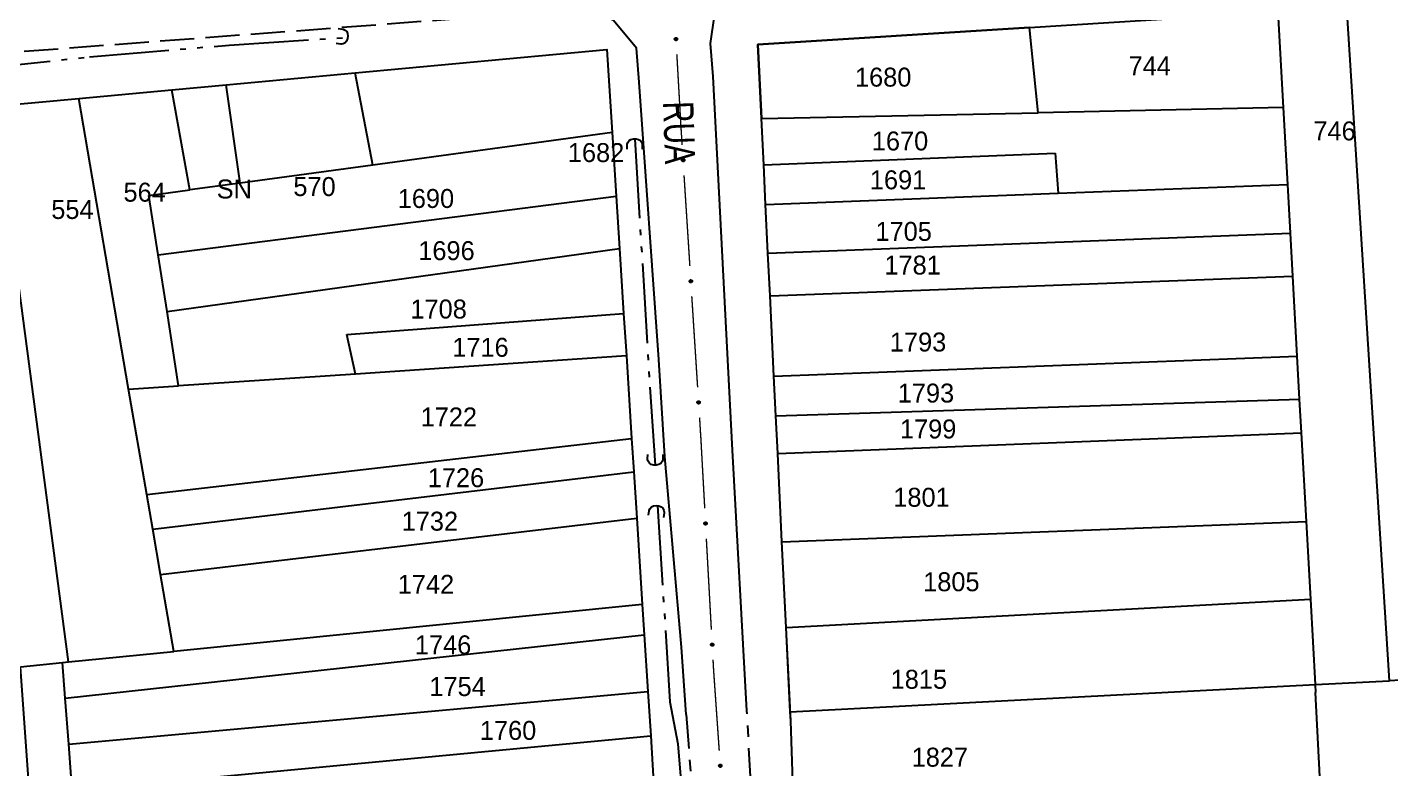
# Model space of a CAD drawing. Extents: x 201225 to 202591, y 4854937 to 4856079.
# Drawn here: x 201856.3 to 202036.1, y 4855224.8 to 4855322.6 of the extents above; entities that cross this region are included whole.
import ezdxf
from ezdxf.enums import TextEntityAlignment as Align

# ---------------------------------------------------------------- set-up
doc = ezdxf.new("R2010")
doc.units = 0
doc.header["$LTSCALE"] = 1.5
doc.header["$MEASUREMENT"] = 0
for name, pattern in [('TRACO_05', [11, 7, -1, 0.5, -1, 0.5, -1]), ('TRACO_11', [8, 3, -1, 3, -1]), ('TRACO_25', [8, 3, -1, 1, -1, 1, -1])]:
    doc.linetypes.add(name, pattern=pattern)
for name, color, linetype in [('CD_MALHA_LOTES', 7, 'CONTINUOUS'), ('HD-VALAS-DRENOS', 170, 'CONTINUOUS'), ('RU-QUADRA', 210, 'CONTINUOUS'), ('SV-BUEIRO-VALA', 7, 'CONTINUOUS'), ('SV-EIXO-RUA-PAV', 20, 'CONTINUOUS'), ('SV-RUA-NAO-PAV', 7, 'CONTINUOUS'), ('SV-RUA-PAVIM', 7, 'CONTINUOUS'), ('SV-TXT-RUA-PAV', 7, 'CONTINUOUS'), ('Th_NmrPort', 7, 'CONTINUOUS')]:
    doc.layers.add(name, color=color, linetype=linetype)
doc.styles.add('ARIAL', font='ARIAL.SHX')

# ---------------------------------------------------------------- blocks, each defined once
blk = doc.blocks.new('COD120', base_point=(202325.86, 4856054.02))
at = {"layer": 'SV-BUEIRO-VALA'}
blk.add_lwpolyline([(202324.86, 4856052.62), (202324.86, 4856053.203333), (202324.86, 4856053.290833), (202324.943333, 4856053.524167), (202325.11, 4856053.786667), (202325.36, 4856053.9325), (202325.693333, 4856054.02), (202326.026667, 4856054.02), (202326.36, 4856053.9325), (202326.61, 4856053.786667), (202326.776667, 4856053.524167), (202326.86, 4856053.290833), (202326.86, 4856053.203333), (202326.86, 4856052.62)], dxfattribs=at)

msp = doc.modelspace()

# ---------------------------------------------------------------- linework, layer by layer
at = {"layer": 'CD_MALHA_LOTES', "linetype": 'Continuous', "flags": 128}
for points in [[(201988.48, 4855322.53), (202021.26, 4855324.6)], [(202021.96, 4855311.96), (202021.26, 4855324.6)], [(202035.95, 4855236.39), (202030.32, 4855325.17)], [(201988.48, 4855322.53), (201952.67, 4855320.27)], [(201989.62, 4855311.28), (201988.48, 4855322.53)], [(201899.56, 4855316.56), (201932.73, 4855319.63)], [(201932.73, 4855319.63), (201933.44, 4855308.66)], [(201952.67, 4855320.27), (201953.14, 4855310.51)], [(201882.55, 4855314.98), (201899.56, 4855316.56)], [(201901.88, 4855304.38), (201899.56, 4855316.56)], [(201863.12, 4855313.18), (201875.41, 4855314.32)], [(201875.41, 4855314.32), (201882.55, 4855314.98)], [(201877.75, 4855301.11), (201875.41, 4855314.32)], [(201884.41, 4855302.01), (201882.55, 4855314.98)], [(201852.06, 4855312.16), (201863.12, 4855313.18)], [(201861.76, 4855238.87), (201852.06, 4855312.16)], [(201869.7, 4855274.84), (201863.12, 4855313.18)], [(202021.96, 4855311.96), (201989.62, 4855311.28)], [(202022.53, 4855301.81), (202021.96, 4855311.96)], [(201953.14, 4855310.51), (201989.62, 4855311.28)], [(201953.44, 4855304.43), (201953.14, 4855310.51)], [(201933.44, 4855308.66), (201901.88, 4855304.38)], [(201933.44, 4855308.66), (201933.97, 4855300.3)], [(201953.44, 4855304.43), (201991.87, 4855305.95)], [(201953.69, 4855299.2), (201953.44, 4855304.43)], [(201991.87, 4855305.95), (201992.25, 4855300.66)], [(201901.88, 4855304.38), (201884.41, 4855302.01)], [(201872.38, 4855300.38), (201877.75, 4855301.11)], [(201884.41, 4855302.01), (201877.75, 4855301.11)], [(201992.25, 4855300.66), (202022.53, 4855301.81)], [(202022.88, 4855295.4), (202022.53, 4855301.81)], [(201873.59, 4855292.57), (201872.38, 4855300.38)], [(201873.59, 4855292.57), (201933.97, 4855300.3)], [(201933.97, 4855300.3), (201934.42, 4855293.38)], [(201953.69, 4855299.2), (201992.25, 4855300.66)], [(201954, 4855292.79), (201953.69, 4855299.2)], [(201954, 4855292.79), (202022.88, 4855295.4)], [(202023.2, 4855289.74), (202022.88, 4855295.4)], [(201874.76, 4855285.08), (201873.59, 4855292.57)], [(201874.76, 4855285.08), (201934.42, 4855293.38)], [(201934.42, 4855293.38), (201934.97, 4855284.82)], [(201954.27, 4855287.13), (201954, 4855292.79)], [(201954.27, 4855287.13), (202023.2, 4855289.74)], [(202023.78, 4855279.18), (202023.2, 4855289.74)], [(201954.79, 4855276.56), (201954.27, 4855287.13)], [(201876.28, 4855275.28), (201874.76, 4855285.08)], [(201898.49, 4855282.05), (201934.97, 4855284.82)], [(201934.97, 4855284.82), (201935.33, 4855279.21)], [(201899.6, 4855276.83), (201898.49, 4855282.05)], [(201935.33, 4855279.21), (201899.6, 4855276.83)], [(201935.33, 4855279.21), (201936.02, 4855268.35)], [(201954.79, 4855276.56), (202023.78, 4855279.18)], [(202024.1, 4855273.5), (202023.78, 4855279.18)], [(201899.6, 4855276.83), (201876.28, 4855275.28)], [(201955.04, 4855271.3), (201954.79, 4855276.56)], [(201869.7, 4855274.84), (201876.28, 4855275.28)], [(201872.09, 4855260.93), (201869.7, 4855274.84)], [(201955.04, 4855271.3), (202024.1, 4855273.5)], [(202024.34, 4855269.06), (202024.1, 4855273.5)], [(201955.28, 4855266.35), (201955.04, 4855271.3)], [(201955.28, 4855266.35), (202024.34, 4855269.06)], [(202024.99, 4855257.39), (202024.34, 4855269.06)], [(201872.09, 4855260.93), (201936.02, 4855268.35)], [(201936.02, 4855268.35), (201936.31, 4855263.95)], [(201955.84, 4855254.71), (201955.28, 4855266.35)], [(201872.87, 4855256.39), (201936.31, 4855263.95)], [(201936.31, 4855263.95), (201936.7, 4855257.82)], [(201872.87, 4855256.39), (201872.09, 4855260.93)], [(201873.9, 4855250.4), (201936.7, 4855257.82)], [(201936.7, 4855257.82), (201937.43, 4855246.44)], [(201873.9, 4855250.4), (201872.87, 4855256.39)], [(201955.84, 4855254.71), (202024.99, 4855257.39)], [(202025.56, 4855247.14), (202024.99, 4855257.39)], [(201956.39, 4855243.4), (201955.84, 4855254.71)], [(201875.64, 4855240.26), (201873.9, 4855250.4)], [(201956.39, 4855243.4), (202025.56, 4855247.14)], [(202026.18, 4855235.88), (202025.56, 4855247.14)], [(201937.43, 4855246.44), (201875.64, 4855240.26)], [(201937.43, 4855246.44), (201937.69, 4855242.43)], [(201956.93, 4855232.27), (201956.39, 4855243.4)], [(201861.33, 4855234.09), (201937.69, 4855242.43)], [(201937.69, 4855242.43), (201938.17, 4855234.96)], [(201861.76, 4855238.87), (201875.64, 4855240.26)], [(201855.45, 4855238.24), (201860.97, 4855238.79)], [(201862.67, 4855137.08), (201855.45, 4855238.24)], [(201860.97, 4855238.79), (201861.76, 4855238.87)], [(201861.33, 4855234.09), (201860.97, 4855238.79)], [(202026.2, 4855235.88), (202035.9, 4855236.39)], [(202035.9, 4855236.39), (202035.95, 4855236.39)], [(202038.77, 4855236.54), (202035.95, 4855236.39)], [(201861.8, 4855228.02), (201938.17, 4855234.96)], [(201938.17, 4855234.96), (201938.54, 4855229.12)], [(201956.93, 4855232.27), (202026.18, 4855235.88)], [(202026.17, 4855234.85), (202026.24, 4855234.85)], [(202026.91, 4855221.22), (202026.17, 4855234.85)], [(202026.18, 4855235.88), (202026.2, 4855235.88)], [(202026.24, 4855234.85), (202026.18, 4855235.88)], [(201861.8, 4855228.02), (201861.33, 4855234.09)], [(201956.99, 4855231.1), (201956.93, 4855232.27)], [(201957.39, 4855219.07), (201956.99, 4855231.1)], [(201862.27, 4855221.9), (201938.54, 4855229.12)], [(201938.54, 4855229.12), (201938.92, 4855223.03)], [(201862.27, 4855221.9), (201861.8, 4855228.02)]]:
    msp.add_lwpolyline(points, dxfattribs=at)
at = {"layer": 'HD-VALAS-DRENOS', "linetype": 'TRACO_05'}
for points in [[(201830.67, 4855316.04, 5.49), (201848.93, 4855316.96, 4.54), (201864.55, 4855318.66, 4.51), (201882.95, 4855320.2, 4.43), (201898.59, 4855321.22, 4.49)], [(201936.43, 4855307.86, 5.51), (201938.43, 4855275.08, 4.58), (201939.11, 4855264.82, 4.39)], [(201939.43, 4855259.46, 4.16), (201941.07, 4855233.62, 3.37), (201942.13, 4855228.06, 3.04), (201943.01, 4855217.42, 3.1)]]:
    msp.add_polyline3d(points, dxfattribs=at)
at = {"layer": 'RU-QUADRA', "linetype": 'Continuous', "flags": 128}
for points in [[(201957.39, 4855219.07), (201956.99, 4855231.1), (201956.39, 4855243.4), (201955.84, 4855254.71), (201955.28, 4855266.35), (201955.04, 4855271.3), (201954.79, 4855276.56), (201954.27, 4855287.13), (201954, 4855292.79), (201953.69, 4855299.2), (201953.44, 4855304.43), (201953.14, 4855310.51), (201952.67, 4855320.27), (201988.48, 4855322.53), (202021.26, 4855324.6)], [(201852.06, 4855312.16), (201863.12, 4855313.18), (201875.41, 4855314.32), (201882.55, 4855314.98), (201899.56, 4855316.56), (201932.73, 4855319.63), (201933.44, 4855308.66), (201933.97, 4855300.3), (201934.42, 4855293.38), (201934.97, 4855284.82), (201935.33, 4855279.21), (201936.02, 4855268.35), (201936.31, 4855263.95), (201936.7, 4855257.82), (201937.43, 4855246.44), (201937.69, 4855242.43), (201938.17, 4855234.96), (201938.54, 4855229.12), (201938.92, 4855223.03)]]:
    msp.add_lwpolyline(points, dxfattribs=at)
at = {"layer": 'SV-EIXO-RUA-PAV'}
for points in [[(201941.97, 4855321.15), (201942, 4855321.12), (201942.03, 4855321.08), (201942.04, 4855321.05), (201942.04, 4855321.01), (201942.04, 4855320.98), (201942.04, 4855320.94), (201942.02, 4855320.91), (201941.99, 4855320.87), (201941.95, 4855320.85), (201941.91, 4855320.83), (201941.88, 4855320.83), (201941.84, 4855320.83), (201941.81, 4855320.84), (201941.77, 4855320.86), (201941.73, 4855320.89), (201941.71, 4855320.93), (201941.7, 4855320.96), (201941.69, 4855321), (201941.69, 4855321.03), (201941.7, 4855321.07), (201941.72, 4855321.1), (201941.75, 4855321.14), (201941.79, 4855321.16), (201941.82, 4855321.18), (201941.86, 4855321.18), (201941.89, 4855321.18), (201941.93, 4855321.17), (201941.97, 4855321.15)], [(201942.91, 4855305.18), (201942.94, 4855305.15), (201942.97, 4855305.11), (201942.98, 4855305.08), (201942.98, 4855305.04), (201942.98, 4855305.01), (201942.98, 4855304.97), (201942.96, 4855304.94), (201942.93, 4855304.9), (201942.89, 4855304.87), (201942.85, 4855304.86), (201942.82, 4855304.85), (201942.78, 4855304.86), (201942.75, 4855304.87), (201942.71, 4855304.88), (201942.67, 4855304.92), (201942.65, 4855304.95), (201942.64, 4855304.99), (201942.63, 4855305.02), (201942.63, 4855305.06), (201942.64, 4855305.09), (201942.66, 4855305.13), (201942.69, 4855305.17), (201942.73, 4855305.19), (201942.76, 4855305.2), (201942.8, 4855305.21), (201942.83, 4855305.21), (201942.87, 4855305.2), (201942.91, 4855305.18)], [(201943.93, 4855289.21), (201943.96, 4855289.18), (201943.99, 4855289.15), (201944, 4855289.11), (201944.01, 4855289.08), (201944.01, 4855289.04), (201944, 4855289.01), (201943.98, 4855288.97), (201943.95, 4855288.93), (201943.91, 4855288.91), (201943.88, 4855288.89), (201943.84, 4855288.89), (201943.81, 4855288.89), (201943.77, 4855288.9), (201943.73, 4855288.92), (201943.7, 4855288.95), (201943.67, 4855288.98), (201943.66, 4855289.02), (201943.65, 4855289.05), (201943.65, 4855289.09), (201943.66, 4855289.13), (201943.68, 4855289.16), (201943.72, 4855289.2), (201943.75, 4855289.22), (201943.78, 4855289.24), (201943.82, 4855289.24), (201943.85, 4855289.24), (201943.89, 4855289.23), (201943.93, 4855289.21)], [(201944.95, 4855273.24), (201944.99, 4855273.21), (201945.01, 4855273.18), (201945.02, 4855273.14), (201945.03, 4855273.11), (201945.03, 4855273.07), (201945.02, 4855273.04), (201945, 4855273), (201944.97, 4855272.96), (201944.93, 4855272.94), (201944.9, 4855272.93), (201944.86, 4855272.92), (201944.83, 4855272.92), (201944.79, 4855272.93), (201944.75, 4855272.95), (201944.72, 4855272.98), (201944.69, 4855273.02), (201944.68, 4855273.05), (201944.68, 4855273.09), (201944.68, 4855273.12), (201944.68, 4855273.16), (201944.7, 4855273.2), (201944.74, 4855273.23), (201944.77, 4855273.26), (201944.8, 4855273.27), (201944.84, 4855273.27), (201944.88, 4855273.27), (201944.91, 4855273.27), (201944.95, 4855273.24)], [(201945.87, 4855257.27), (201945.9, 4855257.24), (201945.93, 4855257.2), (201945.94, 4855257.17), (201945.94, 4855257.13), (201945.94, 4855257.1), (201945.93, 4855257.06), (201945.92, 4855257.03), (201945.88, 4855256.99), (201945.85, 4855256.97), (201945.81, 4855256.95), (201945.78, 4855256.95), (201945.74, 4855256.95), (201945.71, 4855256.96), (201945.67, 4855256.98), (201945.63, 4855257.01), (201945.61, 4855257.04), (201945.6, 4855257.08), (201945.59, 4855257.11), (201945.59, 4855257.15), (201945.6, 4855257.19), (201945.62, 4855257.22), (201945.65, 4855257.26), (201945.69, 4855257.28), (201945.72, 4855257.3), (201945.76, 4855257.3), (201945.79, 4855257.3), (201945.83, 4855257.29), (201945.87, 4855257.27)], [(201946.74, 4855241.29), (201946.78, 4855241.26), (201946.81, 4855241.23), (201946.82, 4855241.19), (201946.82, 4855241.16), (201946.82, 4855241.12), (201946.81, 4855241.09), (201946.79, 4855241.05), (201946.76, 4855241.01), (201946.72, 4855240.99), (201946.69, 4855240.98), (201946.65, 4855240.97), (201946.62, 4855240.97), (201946.58, 4855240.98), (201946.55, 4855241), (201946.51, 4855241.03), (201946.48, 4855241.07), (201946.47, 4855241.1), (201946.47, 4855241.14), (201946.47, 4855241.17), (201946.48, 4855241.21), (201946.5, 4855241.25), (201946.53, 4855241.28), (201946.57, 4855241.31), (201946.6, 4855241.32), (201946.63, 4855241.32), (201946.67, 4855241.32), (201946.71, 4855241.32), (201946.74, 4855241.29)], [(201947.81, 4855225.33), (201947.85, 4855225.3), (201947.88, 4855225.27), (201947.89, 4855225.23), (201947.89, 4855225.2), (201947.89, 4855225.16), (201947.88, 4855225.13), (201947.87, 4855225.09), (201947.83, 4855225.05), (201947.8, 4855225.03), (201947.76, 4855225.01), (201947.73, 4855225.01), (201947.69, 4855225.01), (201947.66, 4855225.02), (201947.62, 4855225.04), (201947.58, 4855225.07), (201947.56, 4855225.1), (201947.55, 4855225.14), (201947.54, 4855225.17), (201947.54, 4855225.21), (201947.55, 4855225.24), (201947.57, 4855225.28), (201947.6, 4855225.32), (201947.63, 4855225.34), (201947.67, 4855225.35), (201947.7, 4855225.36), (201947.74, 4855225.36), (201947.78, 4855225.35), (201947.81, 4855225.33)]]:
    msp.add_lwpolyline(points, close=True, dxfattribs=at)
for points in [[(201941.69, 4855321.03), (201941.71, 4855320.93)], [(201941.7, 4855321.07), (201941.73, 4855320.89)], [(201941.7, 4855321.04), (201941.72, 4855320.91)], [(201941.71, 4855321.08), (201941.75, 4855320.88)], [(201941.72, 4855321.1), (201941.77, 4855320.86)], [(201941.74, 4855321.12), (201941.79, 4855320.85)], [(201941.75, 4855321.14), (201941.81, 4855320.84)], [(201941.77, 4855321.15), (201941.82, 4855320.84)], [(201941.79, 4855321.16), (201941.84, 4855320.83)], [(201941.81, 4855321.17), (201941.86, 4855320.83)], [(201941.82, 4855321.18), (201941.88, 4855320.83)], [(201941.84, 4855321.18), (201941.89, 4855320.83)], [(201941.86, 4855321.18), (201941.91, 4855320.83)], [(201941.88, 4855321.18), (201941.93, 4855320.84)], [(201941.89, 4855321.18), (201941.95, 4855320.85)], [(201941.91, 4855321.17), (201941.97, 4855320.86)], [(201941.93, 4855321.17), (201941.99, 4855320.87)], [(201941.95, 4855321.16), (201942, 4855320.89)], [(201941.97, 4855321.15), (201942.02, 4855320.91)], [(201941.99, 4855321.13), (201942.03, 4855320.93)], [(201942, 4855321.12), (201942.04, 4855320.94)], [(201942.02, 4855321.1), (201942.04, 4855320.97)], [(201942.03, 4855321.08), (201942.04, 4855320.98)], [(201942.63, 4855305.06), (201942.65, 4855304.95)], [(201942.64, 4855305.09), (201942.67, 4855304.92)], [(201942.64, 4855305.07), (201942.66, 4855304.94)], [(201942.65, 4855305.11), (201942.69, 4855304.91)], [(201942.66, 4855305.13), (201942.71, 4855304.88)], [(201942.68, 4855305.14), (201942.73, 4855304.88)], [(201942.69, 4855305.17), (201942.75, 4855304.87)], [(201942.71, 4855305.18), (201942.77, 4855304.87)], [(201942.73, 4855305.19), (201942.78, 4855304.86)], [(201942.74, 4855305.19), (201942.8, 4855304.86)], [(201942.76, 4855305.2), (201942.82, 4855304.85)], [(201942.78, 4855305.2), (201942.83, 4855304.86)], [(201942.8, 4855305.21), (201942.85, 4855304.86)], [(201942.82, 4855305.2), (201942.87, 4855304.87)], [(201942.83, 4855305.21), (201942.89, 4855304.87)], [(201942.85, 4855305.2), (201942.91, 4855304.89)], [(201942.87, 4855305.2), (201942.93, 4855304.9)], [(201942.89, 4855305.19), (201942.94, 4855304.92)], [(201942.91, 4855305.18), (201942.96, 4855304.94)], [(201942.93, 4855305.16), (201942.97, 4855304.96)], [(201942.94, 4855305.15), (201942.98, 4855304.97)], [(201942.96, 4855305.13), (201942.98, 4855305)], [(201942.97, 4855305.11), (201942.98, 4855305.01)], [(201943.65, 4855289.09), (201943.67, 4855288.98)], [(201943.66, 4855289.13), (201943.7, 4855288.95)], [(201943.66, 4855289.1), (201943.68, 4855288.97)], [(201943.68, 4855289.16), (201943.73, 4855288.92)], [(201943.68, 4855289.14), (201943.71, 4855288.94)], [(201943.7, 4855289.18), (201943.75, 4855288.91)], [(201943.72, 4855289.2), (201943.77, 4855288.9)], [(201943.73, 4855289.21), (201943.79, 4855288.9)], [(201943.75, 4855289.22), (201943.81, 4855288.89)], [(201943.77, 4855289.23), (201943.82, 4855288.89)], [(201943.78, 4855289.24), (201943.84, 4855288.89)], [(201943.8, 4855289.24), (201943.86, 4855288.89)], [(201943.82, 4855289.24), (201943.88, 4855288.89)], [(201943.84, 4855289.24), (201943.89, 4855288.91)], [(201943.85, 4855289.24), (201943.91, 4855288.91)], [(201943.87, 4855289.23), (201943.93, 4855288.92)], [(201943.89, 4855289.23), (201943.95, 4855288.93)], [(201943.91, 4855289.22), (201943.96, 4855288.95)], [(201943.93, 4855289.21), (201943.98, 4855288.97)], [(201943.95, 4855289.19), (201943.99, 4855288.99)], [(201943.96, 4855289.18), (201944, 4855289.01)], [(201943.98, 4855289.16), (201944, 4855289.03)], [(201943.99, 4855289.15), (201944.01, 4855289.04)], [(201944.68, 4855273.16), (201944.72, 4855272.98)], [(201944.68, 4855273.14), (201944.7, 4855273.01)], [(201944.68, 4855273.12), (201944.69, 4855273.02)], [(201944.7, 4855273.2), (201944.75, 4855272.95)], [(201944.7, 4855273.17), (201944.73, 4855272.97)], [(201944.72, 4855273.21), (201944.77, 4855272.94)], [(201944.74, 4855273.23), (201944.79, 4855272.93)], [(201944.75, 4855273.24), (201944.81, 4855272.93)], [(201944.77, 4855273.26), (201944.83, 4855272.92)], [(201944.79, 4855273.26), (201944.84, 4855272.92)], [(201944.8, 4855273.27), (201944.86, 4855272.92)], [(201944.82, 4855273.27), (201944.88, 4855272.92)], [(201944.84, 4855273.27), (201944.9, 4855272.93)], [(201944.86, 4855273.27), (201944.92, 4855272.94)], [(201944.88, 4855273.27), (201944.93, 4855272.94)], [(201944.89, 4855273.26), (201944.95, 4855272.96)], [(201944.91, 4855273.27), (201944.97, 4855272.96)], [(201944.93, 4855273.25), (201944.98, 4855272.99)], [(201944.95, 4855273.24), (201945, 4855273)], [(201944.97, 4855273.23), (201945.01, 4855273.03)], [(201944.99, 4855273.21), (201945.02, 4855273.04)], [(201945, 4855273.19), (201945.02, 4855273.06)], [(201945.01, 4855273.18), (201945.03, 4855273.07)], [(201945.59, 4855257.15), (201945.61, 4855257.04)], [(201945.6, 4855257.19), (201945.63, 4855257.01)], [(201945.6, 4855257.16), (201945.62, 4855257.03)], [(201945.61, 4855257.2), (201945.65, 4855257)], [(201945.62, 4855257.22), (201945.67, 4855256.98)], [(201945.64, 4855257.24), (201945.69, 4855256.97)], [(201945.65, 4855257.26), (201945.71, 4855256.96)], [(201945.67, 4855257.27), (201945.72, 4855256.96)], [(201945.69, 4855257.28), (201945.74, 4855256.95)], [(201945.71, 4855257.29), (201945.76, 4855256.95)], [(201945.72, 4855257.3), (201945.78, 4855256.95)], [(201945.74, 4855257.29), (201945.79, 4855256.95)], [(201945.76, 4855257.3), (201945.81, 4855256.95)], [(201945.78, 4855257.3), (201945.83, 4855256.96)], [(201945.79, 4855257.3), (201945.85, 4855256.97)], [(201945.81, 4855257.29), (201945.87, 4855256.98)], [(201945.83, 4855257.29), (201945.88, 4855256.99)], [(201945.85, 4855257.28), (201945.9, 4855257.01)], [(201945.87, 4855257.27), (201945.92, 4855257.03)], [(201945.89, 4855257.25), (201945.92, 4855257.05)], [(201945.9, 4855257.24), (201945.93, 4855257.06)], [(201945.92, 4855257.22), (201945.94, 4855257.09)], [(201945.93, 4855257.2), (201945.94, 4855257.1)], [(201946.47, 4855241.17), (201946.48, 4855241.07)], [(201946.48, 4855241.21), (201946.51, 4855241.03)], [(201946.48, 4855241.19), (201946.5, 4855241.06)], [(201946.49, 4855241.22), (201946.53, 4855241.03)], [(201946.5, 4855241.25), (201946.55, 4855241)], [(201946.52, 4855241.26), (201946.56, 4855240.99)], [(201946.53, 4855241.28), (201946.58, 4855240.98)], [(201946.55, 4855241.29), (201946.6, 4855240.98)], [(201946.57, 4855241.31), (201946.62, 4855240.97)], [(201946.58, 4855241.31), (201946.64, 4855240.97)], [(201946.6, 4855241.32), (201946.65, 4855240.97)], [(201946.62, 4855241.32), (201946.67, 4855240.97)], [(201946.63, 4855241.32), (201946.69, 4855240.98)], [(201946.65, 4855241.32), (201946.71, 4855240.99)], [(201946.67, 4855241.32), (201946.72, 4855240.99)], [(201946.69, 4855241.31), (201946.74, 4855241.01)], [(201946.71, 4855241.32), (201946.76, 4855241.01)], [(201946.72, 4855241.3), (201946.77, 4855241.03)], [(201946.74, 4855241.29), (201946.79, 4855241.05)], [(201946.76, 4855241.28), (201946.8, 4855241.08)], [(201946.78, 4855241.26), (201946.81, 4855241.09)], [(201946.79, 4855241.24), (201946.81, 4855241.11)], [(201946.81, 4855241.23), (201946.82, 4855241.12)], [(201947.59, 4855225.3), (201947.64, 4855225.03)], [(201947.6, 4855225.32), (201947.66, 4855225.02)], [(201947.62, 4855225.33), (201947.67, 4855225.02)], [(201947.63, 4855225.34), (201947.69, 4855225.01)], [(201947.65, 4855225.35), (201947.71, 4855225.01)], [(201947.67, 4855225.35), (201947.73, 4855225.01)], [(201947.69, 4855225.35), (201947.74, 4855225.01)], [(201947.7, 4855225.36), (201947.76, 4855225.01)], [(201947.72, 4855225.36), (201947.78, 4855225.02)], [(201947.74, 4855225.36), (201947.8, 4855225.03)], [(201947.76, 4855225.35), (201947.82, 4855225.04)], [(201947.78, 4855225.35), (201947.83, 4855225.05)], [(201947.79, 4855225.34), (201947.85, 4855225.07)], [(201947.81, 4855225.33), (201947.87, 4855225.09)], [(201947.83, 4855225.31), (201947.87, 4855225.11)], [(201947.85, 4855225.3), (201947.88, 4855225.13)], [(201947.54, 4855225.21), (201947.56, 4855225.1)], [(201947.55, 4855225.24), (201947.58, 4855225.07)], [(201947.55, 4855225.22), (201947.57, 4855225.09)], [(201947.56, 4855225.26), (201947.6, 4855225.06)], [(201947.57, 4855225.28), (201947.62, 4855225.04)], [(201947.86, 4855225.28), (201947.89, 4855225.15)], [(201947.88, 4855225.27), (201947.89, 4855225.16)]]:
    msp.add_lwpolyline(points, dxfattribs=at)
at = {"layer": 'SV-EIXO-RUA-PAV', "const_width": 0.18}
for points in [[(201941.98, 4855319), (201942.49, 4855310.02)], [(201942.49, 4855310.02), (201942.53, 4855309.33)], [(201942.53, 4855309.33), (201942.68, 4855307.03)], [(201942.93, 4855303.03), (201943.7, 4855291.06)], [(201943.95, 4855287.07), (201944.72, 4855275.09)], [(201944.98, 4855271.1), (201945.1, 4855269.1)], [(201945.1, 4855269.1), (201945.13, 4855268.69)], [(201945.13, 4855268.69), (201945.66, 4855259.12)], [(201945.87, 4855255.12), (201946.53, 4855243.14)], [(201946.75, 4855239.15), (201946.81, 4855238.15)], [(201946.81, 4855238.15), (201946.82, 4855237.89)], [(201946.82, 4855237.89), (201947.57, 4855227.18)]]:
    msp.add_lwpolyline(points, dxfattribs=at)
at = {"layer": 'SV-RUA-NAO-PAV', "linetype": 'TRACO_25'}
for points in [[(201943.23, 4855231.95, 3.31), (201944.16, 4855218.95, 3.31), (201945.75, 4855196.88, 3.31), (201949.38, 4855149.07, 3.41), (201949.4, 4855142.91, 3.54), (201947.68, 4855141.27, 3.54)], [(201961.29, 4855141.45, 3.46), (201958.03, 4855142.47, 3.42), (201957.11, 4855144.11, 3.42), (201954.37, 4855175.09, 3.56), (201951.22, 4855232.43, 3.56)]]:
    msp.add_polyline3d(points, dxfattribs=at)
at = {"layer": 'SV-RUA-PAVIM', "linetype": 'Continuous'}
for points in [[(201951.22, 4855232.43, 3.56), (201949.32, 4855266.79, 3.67), (201946.79, 4855316.05, 6.1), (201946.42, 4855320.4, 6.1), (201946.94, 4855324.06, 6.14), (201948.88, 4855327, 6.01)], [(201943.23, 4855231.95, 3.31), (201942.59, 4855240.8, 3.5), (201940.39, 4855265.94, 3.5), (201939.59, 4855278.76, 4.64), (201937.01, 4855315.33, 4.64), (201936.68, 4855319.78, 5.84), (201933.62, 4855323.46, 5.84), (201930.66, 4855325, 5.82)]]:
    msp.add_polyline3d(points, dxfattribs=at)
at = {"layer": 'SV-RUA-PAVIM', "linetype": 'TRACO_11'}
msp.add_polyline3d([(201729.66, 4855307.34, 10.32), (201759.21, 4855310.29, 10.32), (201792.53, 4855313.64, 8.38), (201798.01, 4855314.33, 8.38), (201828.76, 4855317.02, 8.38), (201849.93, 4855318.94, 5.34), (201925.23, 4855324.63, 5.93), (201930.66, 4855325, 5.93)], dxfattribs=at)

# ---------------------------------------------------------------- block references
at = {"layer": 'SV-BUEIRO-VALA'}
for p, rotation in [((201898.59, 4855321.22, 4.49), 263), ((201939.11, 4855264.82, 9.27), 179), ((201939.43, 4855259.46, 9.27), 351.9999999999999)]:
    msp.add_blockref('COD120', p, dxfattribs=dict(at, rotation=rotation))
msp.add_blockref('COD120', (201936.43, 4855307.86, 9.27), dxfattribs=at)

# ---------------------------------------------------------------- texts
at = {"layer": 'SV-TXT-RUA-PAV', "style": 'ARIAL', "width": 0.7}
msp.add_text('RUA', height=4, rotation=272, dxfattribs=at).set_placement((201940.15, 4855312.73))
at = {"layer": 'Th_NmrPort', "color": 1}
for s, p in [('1680', (201965.47, 4855315.98)), ('744', (202001.54, 4855317.46)), ('746', (202025.91, 4855308.89)), ('1670', (201967.69, 4855307.56)), ('1682', (201927.61, 4855306.03)), ('570', (201891.42, 4855301.55)), ('1691', (201967.43, 4855302.44)), ('564', (201869.02, 4855300.81)), ('SN', (201881.31, 4855301.23)), ('1690', (201905.18, 4855299.98)), ('554', (201859.5, 4855298.53)), ('1705', (201968.17, 4855295.64)), ('1696', (201907.89, 4855293.1)), ('1781', (201969.35, 4855291.2)), ('1708', (201906.85, 4855285.4)), ('1716', (201912.37, 4855280.35)), ('1793', (201970.07, 4855281.05)), ('1793', (201971.11, 4855274.32)), ('1722', (201908.2, 4855271.17)), ('1799', (201971.4, 4855269.59)), ('1726', (201909.14, 4855263.16)), ('1801', (201970.52, 4855260.58)), ('1732', (201905.7, 4855257.43)), ('1805', (201974.46, 4855249.44)), ('1742', (201905.18, 4855249.1)), ('1746', (201907.44, 4855241.12)), ('1754', (201909.35, 4855235.62)), ('1815', (201970.17, 4855236.58)), ('1760', (201916.01, 4855229.84)), ('1827', (201972.94, 4855226.31))]:
    msp.add_text(s, height=2.5, dxfattribs=at).set_placement(p, align=Align.MIDDLE_LEFT)

doc.saveas('drawing.dxf')
